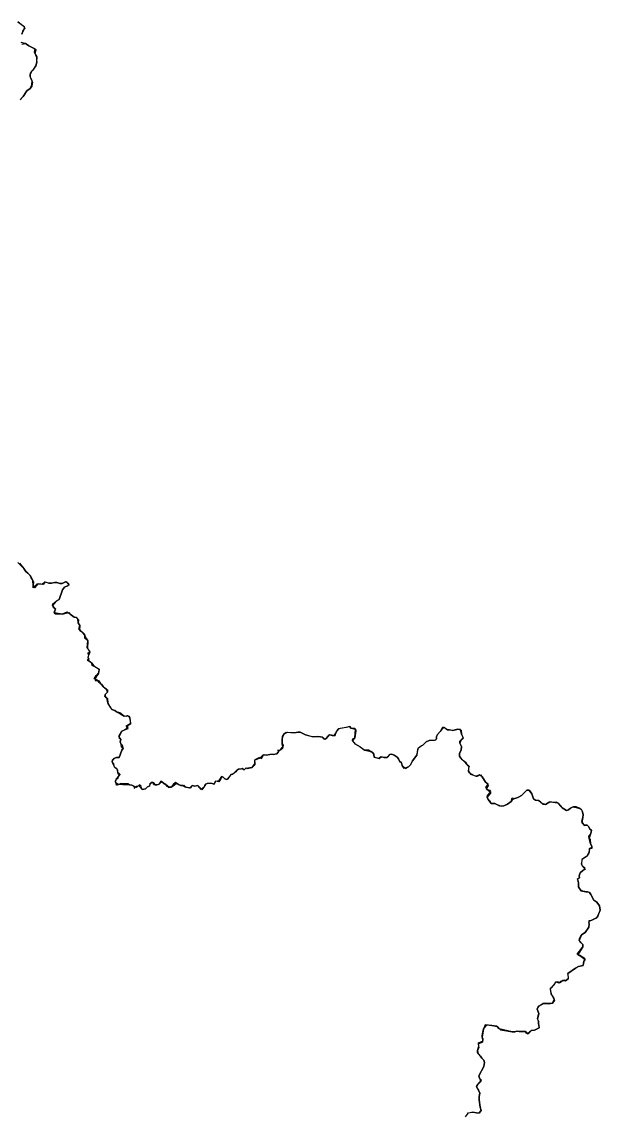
# Model space of a CAD drawing. Extents: x -74 to -34.8, y -33.8 to 5.3.
# Drawn here: x -47.112 to -46.5, y -21.769 to -20.615 of the extents above; entities that cross this region are included whole.
import ezdxf

# ---------------------------------------------------------------- set-up
doc = ezdxf.new("R2010")
doc.units = 0
doc.header["$LTSCALE"] = 2
doc.layers.add('UFEBRASIL', color=7, linetype='Continuous')

msp = doc.modelspace()

# ---------------------------------------------------------------- linework, layer by layer
at = {"layer": 'UFEBRASIL'}
for points in [[(-47.1117, -20.6282), (-47.1093, -20.6232), (-47.1087, -20.6208), (-47.1107, -20.6196), (-47.1159, -20.6153)], [(-47.1159, -20.6153), (-47.1096, -20.62), (-47.1085, -20.6219), (-47.1105, -20.6245), (-47.1117, -20.6282)], [(-47.1118, -20.639), (-47.1078, -20.6382), (-47.1066, -20.6389), (-47.1041, -20.6406), (-47.1015, -20.6422), (-47.0969, -20.6445), (-47.0969, -20.6453), (-47.0979, -20.6486), (-47.0959, -20.6522), (-47.0959, -20.6541), (-47.0961, -20.6558), (-47.0958, -20.6578), (-47.0968, -20.6618), (-47.1003, -20.6666), (-47.101, -20.6673), (-47.1028, -20.6709), (-47.1028, -20.6733), (-47.1024, -20.6747), (-47.1003, -20.6791), (-47.1012, -20.6832), (-47.103, -20.6856), (-47.1065, -20.6884), (-47.1103, -20.6941), (-47.1133, -20.6977)], [(-47.1128, -20.6966), (-47.1103, -20.6941), (-47.1065, -20.6884), (-47.103, -20.6856), (-47.101, -20.682), (-47.1009, -20.6774), (-47.1028, -20.6733), (-47.1028, -20.6709), (-47.1025, -20.6695), (-47.1003, -20.6666), (-47.0992, -20.6658), (-47.0968, -20.6618), (-47.0958, -20.6578), (-47.0959, -20.6541), (-47.0959, -20.6522), (-47.0969, -20.6505), (-47.0982, -20.6472), (-47.0975, -20.6439), (-47.0985, -20.6436), (-47.1015, -20.6422), (-47.1041, -20.6406), (-47.1078, -20.6382), (-47.1086, -20.6381), (-47.1124, -20.6373)], [(-46.6423, -21.7728), (-46.6394, -21.7685), (-46.6374, -21.7683), (-46.6347, -21.7681), (-46.6307, -21.7686), (-46.6279, -21.7688), (-46.626, -21.7662), (-46.6271, -21.7626), (-46.6281, -21.755), (-46.6281, -21.7513), (-46.6274, -21.7479), (-46.629, -21.7442), (-46.6308, -21.7409), (-46.6297, -21.7391), (-46.6256, -21.7341), (-46.6275, -21.732), (-46.6285, -21.7296), (-46.6232, -21.7195), (-46.6225, -21.7155), (-46.623, -21.7129), (-46.6253, -21.711), (-46.6265, -21.7086), (-46.6299, -21.7047), (-46.6299, -21.7027), (-46.6282, -21.6982), (-46.6287, -21.6948), (-46.6239, -21.6927), (-46.6248, -21.6886), (-46.6248, -21.6868), (-46.6236, -21.6798), (-46.6197, -21.6756), (-46.6145, -21.6765), (-46.6087, -21.6775), (-46.6054, -21.6809), (-46.593, -21.6832), (-46.5902, -21.6832), (-46.5881, -21.6824), (-46.5858, -21.6827), (-46.5831, -21.6825), (-46.5791, -21.6826), (-46.5769, -21.6851), (-46.5753, -21.6841), (-46.5727, -21.6817), (-46.5695, -21.6812), (-46.5646, -21.6787), (-46.5645, -21.6778), (-46.5654, -21.6742), (-46.5654, -21.6718), (-46.5664, -21.669), (-46.5651, -21.6637), (-46.5667, -21.6592), (-46.5647, -21.6555), (-46.5603, -21.653), (-46.5565, -21.653), (-46.5547, -21.6534), (-46.5504, -21.6526), (-46.5482, -21.6482), (-46.552, -21.6429), (-46.5526, -21.637), (-46.5516, -21.6364), (-46.549, -21.6336), (-46.5465, -21.63), (-46.5437, -21.6311), (-46.5415, -21.6295), (-46.5397, -21.6287), (-46.5366, -21.629), (-46.5338, -21.627), (-46.5334, -21.6252), (-46.5343, -21.6213), (-46.526, -21.6157), (-46.5229, -21.6141), (-46.5182, -21.6128), (-46.5173, -21.6083), (-46.516, -21.606), (-46.5216, -21.6024), (-46.5244, -21.601), (-46.5184, -21.5931), (-46.5183, -21.5906), (-46.5222, -21.5863), (-46.522, -21.5845), (-46.5199, -21.5806), (-46.5161, -21.5781), (-46.5122, -21.5722), (-46.5116, -21.569), (-46.5118, -21.5654), (-46.5088, -21.5649), (-46.5027, -21.5616), (-46.5, -21.5545), (-46.5008, -21.5498), (-46.5036, -21.5461), (-46.5067, -21.5438), (-46.5101, -21.5377), (-46.5113, -21.5357), (-46.5153, -21.5353), (-46.5206, -21.5344), (-46.5218, -21.5316), (-46.523, -21.5299), (-46.523, -21.5255), (-46.524, -21.5213), (-46.5219, -21.5203), (-46.5224, -21.518), (-46.5212, -21.515), (-46.5183, -21.5126), (-46.516, -21.5103), (-46.5186, -21.5078), (-46.5197, -21.5057), (-46.5187, -21.5002), (-46.5138, -21.4968), (-46.5116, -21.4931), (-46.5114, -21.4915), (-46.5113, -21.4892), (-46.5089, -21.4877), (-46.5089, -21.4868), (-46.5102, -21.4842), (-46.5117, -21.4784), (-46.5121, -21.4765), (-46.5103, -21.4742), (-46.5096, -21.4721), (-46.5093, -21.4699), (-46.5111, -21.4686), (-46.5121, -21.4662), (-46.5137, -21.4647), (-46.5171, -21.4647), (-46.5195, -21.4602), (-46.5185, -21.4565), (-46.518, -21.4535), (-46.5191, -21.449), (-46.5211, -21.447), (-46.5253, -21.4452), (-46.5285, -21.445), (-46.5314, -21.4466), (-46.5337, -21.4485), (-46.5358, -21.4491), (-46.5386, -21.4474), (-46.5402, -21.4462), (-46.5459, -21.4403), (-46.5488, -21.4406), (-46.5532, -21.44), (-46.5547, -21.4406), (-46.5579, -21.4427), (-46.5614, -21.4418), (-46.5632, -21.4398), (-46.5653, -21.4384), (-46.5684, -21.4382), (-46.5704, -21.4368), (-46.5725, -21.4314), (-46.5752, -21.4276), (-46.5776, -21.4276), (-46.5791, -21.4288), (-46.5833, -21.4332), (-46.5872, -21.4353), (-46.5903, -21.4365), (-46.5931, -21.4377), (-46.5943, -21.4397), (-46.5979, -21.4422), (-46.6019, -21.444), (-46.6064, -21.4446), (-46.6114, -21.4415), (-46.6153, -21.4415), (-46.6186, -21.4373), (-46.6197, -21.434), (-46.6156, -21.4288), (-46.6163, -21.4278), (-46.6189, -21.4271), (-46.6208, -21.4246), (-46.6185, -21.4212), (-46.6208, -21.4194), (-46.6247, -21.4135), (-46.6277, -21.4113), (-46.6311, -21.4129), (-46.633, -21.4124), (-46.6386, -21.4093), (-46.6394, -21.4075), (-46.6386, -21.4025), (-46.6388, -21.402), (-46.6406, -21.4009), (-46.6441, -21.3968), (-46.6475, -21.3936), (-46.6487, -21.3917), (-46.6487, -21.3883), (-46.6469, -21.3852), (-46.6468, -21.3814), (-46.6483, -21.378), (-46.6483, -21.3758), (-46.647, -21.3743), (-46.6449, -21.3724), (-46.6452, -21.3709), (-46.6467, -21.3682), (-46.6479, -21.3635), (-46.6511, -21.363), (-46.6558, -21.3644), (-46.6596, -21.3638), (-46.6614, -21.3637), (-46.6655, -21.3612), (-46.6667, -21.3613), (-46.6692, -21.3654), (-46.6722, -21.3688), (-46.673, -21.3708), (-46.6739, -21.3745), (-46.6755, -21.3751), (-46.6809, -21.3751), (-46.684, -21.3764), (-46.6875, -21.3798), (-46.6894, -21.3807), (-46.6932, -21.3843), (-46.6939, -21.3906), (-46.6986, -21.3966), (-46.7006, -21.4008), (-46.7028, -21.4027), (-46.7075, -21.4046), (-46.7093, -21.4014), (-46.7102, -21.3987), (-46.7122, -21.3969), (-46.7133, -21.3945), (-46.7147, -21.3927), (-46.718, -21.3907), (-46.7204, -21.3896), (-46.7225, -21.3898), (-46.7241, -21.3916), (-46.7258, -21.3929), (-46.7284, -21.3929), (-46.7315, -21.3922), (-46.7344, -21.3942), (-46.739, -21.3926), (-46.7393, -21.3896), (-46.7408, -21.3877), (-46.745, -21.3854), (-46.7505, -21.3849), (-46.7539, -21.3816), (-46.7587, -21.3788), (-46.7621, -21.375), (-46.7616, -21.3733), (-46.7596, -21.3722), (-46.7588, -21.3629), (-46.7598, -21.3625), (-46.7636, -21.3619), (-46.7647, -21.3601), (-46.7688, -21.3613), (-46.7764, -21.3628), (-46.7777, -21.3639), (-46.7791, -21.3663), (-46.7822, -21.3705), (-46.7862, -21.3689), (-46.7877, -21.37), (-46.7908, -21.3735), (-46.7918, -21.3737), (-46.7936, -21.3716), (-46.7959, -21.371), (-46.7989, -21.3708), (-46.8048, -21.3711), (-46.8117, -21.3691), (-46.8173, -21.3664), (-46.8196, -21.3662), (-46.8238, -21.3668), (-46.8321, -21.3665), (-46.8341, -21.368), (-46.8361, -21.3707), (-46.8365, -21.3745), (-46.8362, -21.3785), (-46.8353, -21.3801), (-46.8359, -21.3835), (-46.8387, -21.3855), (-46.841, -21.3852), (-46.8407, -21.3873), (-46.8421, -21.3891), (-46.846, -21.39), (-46.8493, -21.3899), (-46.8511, -21.3902), (-46.8532, -21.3906), (-46.8568, -21.3906), (-46.8595, -21.3932), (-46.8609, -21.3933), (-46.8653, -21.3956), (-46.8657, -21.3969), (-46.8652, -21.4008), (-46.8681, -21.4037), (-46.8751, -21.4045), (-46.8767, -21.4059), (-46.8785, -21.4047), (-46.8801, -21.4052), (-46.8838, -21.4062), (-46.8854, -21.4083), (-46.8884, -21.4106), (-46.8908, -21.4109), (-46.8911, -21.4122), (-46.8925, -21.4136), (-46.895, -21.4163), (-46.8969, -21.4154), (-46.8987, -21.4138), (-46.9003, -21.4132), (-46.9009, -21.415), (-46.9035, -21.4186), (-46.9069, -21.4182), (-46.9083, -21.4212), (-46.9103, -21.4205), (-46.9123, -21.4201), (-46.9155, -21.4204), (-46.9181, -21.4219), (-46.9189, -21.4242), (-46.9221, -21.4268), (-46.9255, -21.4226), (-46.9286, -21.4233), (-46.9316, -21.4226), (-46.9342, -21.4253), (-46.9381, -21.4245), (-46.9391, -21.4243), (-46.9419, -21.4225), (-46.9436, -21.4227), (-46.946, -21.4217), (-46.9482, -21.4203), (-46.9491, -21.4196), (-46.9517, -21.4216), (-46.9536, -21.4242), (-46.958, -21.4235), (-46.9594, -21.4214), (-46.9628, -21.4195), (-46.9647, -21.4181), (-46.9665, -21.4212), (-46.9679, -21.4219), (-46.972, -21.4218), (-46.9729, -21.4193), (-46.9748, -21.4194), (-46.9762, -21.4211), (-46.9766, -21.4233), (-46.9789, -21.4241), (-46.9808, -21.426), (-46.9844, -21.4267), (-46.9872, -21.4237), (-46.9869, -21.4216), (-46.9904, -21.4249), (-46.9933, -21.4234), (-46.9954, -21.4222), (-46.9979, -21.4219), (-46.9997, -21.421), (-47.0062, -21.4207), (-47.007, -21.4205), (-47.011, -21.4223), (-47.0115, -21.4223), (-47.0126, -21.418), (-47.0117, -21.4153), (-47.0101, -21.4153), (-47.0084, -21.4104), (-47.0102, -21.4091), (-47.0105, -21.406), (-47.0112, -21.4046), (-47.0138, -21.4034), (-47.0142, -21.3997), (-47.0162, -21.398), (-47.0157, -21.3954), (-47.0142, -21.3939), (-47.0115, -21.3931), (-47.0087, -21.3929), (-47.0058, -21.3852), (-47.0048, -21.3827), (-47.0061, -21.382), (-47.0067, -21.3792), (-47.0076, -21.3763), (-47.0071, -21.374), (-47.0085, -21.373), (-47.0083, -21.37), (-47.0056, -21.3648), (-47.003, -21.3637), (-46.9993, -21.3609), (-47.0013, -21.3595), (-46.998, -21.3579), (-46.9963, -21.3564), (-46.9973, -21.3512), (-47, -21.3485), (-47.001, -21.3495), (-47.0036, -21.3494), (-47.0081, -21.3457), (-47.0114, -21.3449), (-47.0133, -21.3432), (-47.0165, -21.3424), (-47.0184, -21.3392), (-47.0199, -21.3371), (-47.0208, -21.3353), (-47.0216, -21.33), (-47.0238, -21.3285), (-47.0235, -21.3264), (-47.021, -21.3241), (-47.022, -21.3206), (-47.025, -21.319), (-47.0289, -21.3147), (-47.0299, -21.3138), (-47.0316, -21.3114), (-47.0352, -21.31), (-47.0329, -21.3062), (-47.0301, -21.303), (-47.0298, -21.2996), (-47.0374, -21.2956), (-47.0375, -21.2933), (-47.0406, -21.2914), (-47.0407, -21.2892), (-47.0414, -21.2875), (-47.0408, -21.285), (-47.0417, -21.2828), (-47.0395, -21.2809), (-47.0421, -21.2779), (-47.0425, -21.2769), (-47.0419, -21.2697), (-47.0452, -21.2669), (-47.0451, -21.263), (-47.0496, -21.2588), (-47.0513, -21.2574), (-47.0503, -21.2535), (-47.0521, -21.2505), (-47.0523, -21.2465), (-47.0542, -21.2451), (-47.0562, -21.2448), (-47.0605, -21.2415), (-47.0639, -21.2393), (-47.0691, -21.2416), (-47.0773, -21.2402), (-47.0772, -21.2388), (-47.0762, -21.2357), (-47.0792, -21.2324), (-47.0789, -21.2306), (-47.0753, -21.2277), (-47.0723, -21.2258), (-47.0687, -21.2157), (-47.0665, -21.213), (-47.0633, -21.2116), (-47.0617, -21.2102), (-47.0622, -21.2092), (-47.0654, -21.2074), (-47.0689, -21.209), (-47.0715, -21.2089), (-47.0745, -21.2079), (-47.077, -21.2079), (-47.0804, -21.2086), (-47.0831, -21.2086), (-47.0872, -21.2076), (-47.0901, -21.21), (-47.0957, -21.2097), (-47.0996, -21.2136), (-47.0996, -21.211), (-47.0999, -21.206), (-47.1011, -21.2049), (-47.1028, -21.2006), (-47.1052, -21.1982), (-47.1076, -21.1964), (-47.1097, -21.1931), (-47.116, -21.1867)], [(-47.1143, -21.1877), (-47.1097, -21.1931), (-47.1076, -21.1964), (-47.1052, -21.1982), (-47.1028, -21.2006), (-47.0999, -21.206), (-47.0992, -21.2074), (-47.0996, -21.211), (-47.0978, -21.2135), (-47.094, -21.2092), (-47.0884, -21.2096), (-47.0866, -21.2074), (-47.0831, -21.2086), (-47.0804, -21.2086), (-47.077, -21.2079), (-47.0745, -21.2079), (-47.0715, -21.2089), (-47.0689, -21.209), (-47.0647, -21.2071), (-47.0618, -21.2109), (-47.0633, -21.2116), (-47.0665, -21.213), (-47.0687, -21.2157), (-47.0691, -21.2167), (-47.0723, -21.2258), (-47.0753, -21.2277), (-47.0792, -21.2324), (-47.0786, -21.2341), (-47.0762, -21.2357), (-47.0773, -21.2402), (-47.0761, -21.2412), (-47.0691, -21.2416), (-47.0621, -21.2398), (-47.0605, -21.2415), (-47.0562, -21.2448), (-47.0542, -21.2451), (-47.0519, -21.2479), (-47.0521, -21.2505), (-47.0503, -21.2535), (-47.0506, -21.2583), (-47.0482, -21.26), (-47.0448, -21.2648), (-47.0434, -21.2677), (-47.0419, -21.2697), (-47.0421, -21.2779), (-47.0413, -21.2793), (-47.0398, -21.2818), (-47.0408, -21.2845), (-47.042, -21.2865), (-47.0407, -21.2892), (-47.0424, -21.29), (-47.0394, -21.2916), (-47.0375, -21.2933), (-47.0356, -21.296), (-47.0298, -21.2996), (-47.0307, -21.3041), (-47.0335, -21.308), (-47.0342, -21.3115), (-47.0305, -21.3117), (-47.0286, -21.3147), (-47.0273, -21.3155), (-47.0255, -21.3181), (-47.0239, -21.3196), (-47.021, -21.3216), (-47.021, -21.3241), (-47.0235, -21.3264), (-47.0235, -21.3288), (-47.021, -21.3308), (-47.0208, -21.3353), (-47.0194, -21.3376), (-47.0181, -21.3403), (-47.0165, -21.3424), (-47.0133, -21.3432), (-47.0114, -21.3449), (-47.007, -21.3473), (-47.0036, -21.3494), (-47, -21.3485), (-46.9982, -21.3494), (-46.9973, -21.3512), (-46.9968, -21.3577), (-46.9992, -21.3591), (-47.0012, -21.3602), (-46.9996, -21.3627), (-47.004, -21.3645), (-47.0067, -21.3658), (-47.0095, -21.3707), (-47.0071, -21.374), (-47.0076, -21.3763), (-47.0067, -21.3792), (-47.0056, -21.3796), (-47.0048, -21.3827), (-47.0046, -21.3836), (-47.0058, -21.3852), (-47.0087, -21.3929), (-47.0115, -21.3931), (-47.0142, -21.3939), (-47.0162, -21.3965), (-47.0159, -21.3987), (-47.0146, -21.4012), (-47.0138, -21.4034), (-47.0105, -21.406), (-47.0104, -21.4078), (-47.0103, -21.4104), (-47.0077, -21.4107), (-47.0117, -21.4153), (-47.0126, -21.418), (-47.013, -21.4191), (-47.0102, -21.4208), (-47.0094, -21.4214), (-47.006, -21.4213), (-47.005, -21.4215), (-46.9979, -21.4219), (-46.9954, -21.4222), (-46.9933, -21.4234), (-46.9927, -21.4253), (-46.9903, -21.4232), (-46.9861, -21.4222), (-46.9858, -21.4244), (-46.9844, -21.4267), (-46.9808, -21.426), (-46.9789, -21.4241), (-46.9762, -21.4228), (-46.9758, -21.4201), (-46.9729, -21.4193), (-46.9704, -21.4223), (-46.9665, -21.4212), (-46.9656, -21.4203), (-46.9637, -21.4184), (-46.962, -21.4206), (-46.9581, -21.4224), (-46.9567, -21.4247), (-46.9536, -21.4242), (-46.9502, -21.422), (-46.9482, -21.4203), (-46.946, -21.4217), (-46.9436, -21.4227), (-46.9419, -21.4225), (-46.9403, -21.4221), (-46.9381, -21.4245), (-46.9365, -21.4245), (-46.9329, -21.425), (-46.9316, -21.4226), (-46.9286, -21.4233), (-46.9255, -21.4226), (-46.9208, -21.4271), (-46.9189, -21.4242), (-46.9169, -21.4209), (-46.9145, -21.4203), (-46.9123, -21.4201), (-46.9103, -21.4205), (-46.9083, -21.4212), (-46.9069, -21.4182), (-46.903, -21.4173), (-46.9003, -21.4132), (-46.8987, -21.4138), (-46.8969, -21.4154), (-46.895, -21.4163), (-46.8933, -21.4156), (-46.8911, -21.4122), (-46.8908, -21.4109), (-46.8884, -21.4106), (-46.8876, -21.4094), (-46.8848, -21.4067), (-46.8827, -21.4049), (-46.8785, -21.4047), (-46.8767, -21.4059), (-46.8743, -21.4038), (-46.8732, -21.4047), (-46.8681, -21.4037), (-46.865, -21.3991), (-46.8653, -21.3956), (-46.8637, -21.395), (-46.8595, -21.3932), (-46.8583, -21.394), (-46.8558, -21.3897), (-46.8532, -21.3906), (-46.8493, -21.3899), (-46.848, -21.3895), (-46.846, -21.39), (-46.8421, -21.3891), (-46.8407, -21.3873), (-46.8393, -21.3857), (-46.8376, -21.3841), (-46.8358, -21.3817), (-46.8362, -21.3785), (-46.8362, -21.3769), (-46.8365, -21.3745), (-46.8361, -21.3707), (-46.8341, -21.368), (-46.8308, -21.3661), (-46.8238, -21.3668), (-46.8196, -21.3662), (-46.8173, -21.3664), (-46.8117, -21.3691), (-46.8033, -21.3712), (-46.7989, -21.3708), (-46.7959, -21.371), (-46.7936, -21.3716), (-46.7908, -21.3735), (-46.7895, -21.373), (-46.7862, -21.3689), (-46.7843, -21.3692), (-46.7804, -21.3698), (-46.7791, -21.3663), (-46.7764, -21.3628), (-46.7748, -21.3621), (-46.7674, -21.3606), (-46.7647, -21.3601), (-46.7636, -21.3619), (-46.7588, -21.3629), (-46.7583, -21.3647), (-46.7596, -21.3722), (-46.7621, -21.375), (-46.7613, -21.3763), (-46.7587, -21.3788), (-46.7539, -21.3816), (-46.7488, -21.3854), (-46.744, -21.3864), (-46.7408, -21.3877), (-46.7393, -21.3896), (-46.739, -21.3926), (-46.7336, -21.3941), (-46.7315, -21.3922), (-46.7284, -21.3929), (-46.7258, -21.3929), (-46.724, -21.3916), (-46.7225, -21.3898), (-46.7204, -21.3896), (-46.718, -21.3907), (-46.7147, -21.3927), (-46.7133, -21.3945), (-46.7122, -21.3969), (-46.7102, -21.3987), (-46.7093, -21.4014), (-46.706, -21.4048), (-46.7028, -21.4027), (-46.7006, -21.4008), (-46.6986, -21.3966), (-46.6939, -21.3906), (-46.6922, -21.3827), (-46.6894, -21.3807), (-46.6875, -21.3798), (-46.684, -21.3764), (-46.6809, -21.3751), (-46.6739, -21.3745), (-46.6729, -21.373), (-46.673, -21.3708), (-46.6722, -21.3688), (-46.6692, -21.3654), (-46.6655, -21.3612), (-46.6647, -21.3614), (-46.6614, -21.3637), (-46.6584, -21.3638), (-46.6558, -21.3644), (-46.6504, -21.3629), (-46.6472, -21.3642), (-46.6467, -21.3682), (-46.6449, -21.3724), (-46.6452, -21.373), (-46.647, -21.3743), (-46.6484, -21.3777), (-46.6468, -21.3814), (-46.6469, -21.3852), (-46.6489, -21.3889), (-46.6487, -21.3917), (-46.6468, -21.3947), (-46.6424, -21.3977), (-46.6406, -21.4009), (-46.6386, -21.4025), (-46.6393, -21.4044), (-46.6394, -21.4075), (-46.6373, -21.4107), (-46.6311, -21.4129), (-46.63, -21.4128), (-46.6266, -21.4115), (-46.6247, -21.4135), (-46.6208, -21.4194), (-46.6181, -21.4223), (-46.6207, -21.426), (-46.6189, -21.4271), (-46.616, -21.4295), (-46.6161, -21.4307), (-46.62, -21.4354), (-46.6172, -21.4383), (-46.6153, -21.4415), (-46.6114, -21.4415), (-46.6046, -21.4446), (-46.6019, -21.444), (-46.5979, -21.4422), (-46.5943, -21.4397), (-46.5931, -21.4358), (-46.5903, -21.4365), (-46.5872, -21.4353), (-46.5833, -21.4332), (-46.5776, -21.4276), (-46.5752, -21.4276), (-46.5746, -21.4281), (-46.5725, -21.4314), (-46.5704, -21.4368), (-46.5684, -21.4382), (-46.5653, -21.4384), (-46.5632, -21.4398), (-46.5602, -21.4423), (-46.5579, -21.4427), (-46.5532, -21.44), (-46.5526, -21.44), (-46.5477, -21.4405), (-46.5449, -21.4408), (-46.5402, -21.4462), (-46.5386, -21.4474), (-46.5358, -21.4491), (-46.5337, -21.4485), (-46.5314, -21.4466), (-46.5285, -21.445), (-46.524, -21.4461), (-46.5202, -21.4476), (-46.5186, -21.4503), (-46.518, -21.4535), (-46.5185, -21.4565), (-46.5196, -21.462), (-46.5166, -21.4649), (-46.5137, -21.4647), (-46.5121, -21.4662), (-46.5111, -21.4686), (-46.5093, -21.4699), (-46.5096, -21.4721), (-46.5103, -21.4742), (-46.5117, -21.4784), (-46.5107, -21.4794), (-46.5102, -21.4842), (-46.5089, -21.4868), (-46.5089, -21.4891), (-46.5114, -21.4892), (-46.5116, -21.4931), (-46.5125, -21.4949), (-46.5146, -21.4978), (-46.5193, -21.5009), (-46.5197, -21.5057), (-46.5186, -21.5078), (-46.5161, -21.5113), (-46.5183, -21.5126), (-46.5212, -21.515), (-46.5224, -21.518), (-46.5219, -21.5203), (-46.5242, -21.5218), (-46.523, -21.5255), (-46.523, -21.5299), (-46.5212, -21.5325), (-46.5189, -21.534), (-46.5138, -21.5348), (-46.5111, -21.5359), (-46.5067, -21.5438), (-46.5036, -21.5461), (-46.5008, -21.5498), (-46.5, -21.5545), (-46.504, -21.5628), (-46.5088, -21.5649), (-46.5124, -21.5666), (-46.5116, -21.569), (-46.5122, -21.5722), (-46.5161, -21.5781), (-46.5199, -21.5806), (-46.5222, -21.5863), (-46.5214, -21.588), (-46.5183, -21.5906), (-46.5184, -21.5931), (-46.5238, -21.6017), (-46.52, -21.6033), (-46.5159, -21.6065), (-46.5173, -21.6083), (-46.5182, -21.6128), (-46.5229, -21.6141), (-46.526, -21.6157), (-46.5343, -21.6213), (-46.5338, -21.627), (-46.5366, -21.629), (-46.5376, -21.6285), (-46.5397, -21.6287), (-46.5422, -21.6311), (-46.5449, -21.6303), (-46.5474, -21.6304), (-46.549, -21.6336), (-46.5526, -21.637), (-46.553, -21.6381), (-46.552, -21.6429), (-46.5483, -21.6499), (-46.5504, -21.6526), (-46.5565, -21.653), (-46.5581, -21.6527), (-46.5603, -21.653), (-46.5659, -21.6569), (-46.5667, -21.6592), (-46.5651, -21.6637), (-46.5664, -21.6696), (-46.5654, -21.6718), (-46.5654, -21.6742), (-46.5646, -21.6787), (-46.5695, -21.6812), (-46.5727, -21.6817), (-46.5769, -21.6851), (-46.5784, -21.6845), (-46.5791, -21.6826), (-46.5831, -21.6825), (-46.5858, -21.6827), (-46.5881, -21.6824), (-46.5902, -21.6832), (-46.593, -21.6832), (-46.607, -21.6798), (-46.6094, -21.6772), (-46.6145, -21.6765), (-46.6216, -21.6755), (-46.6236, -21.6798), (-46.6248, -21.6886), (-46.624, -21.6902), (-46.6246, -21.6941), (-46.6292, -21.6961), (-46.6285, -21.6998), (-46.6299, -21.7027), (-46.6291, -21.7064), (-46.6265, -21.7086), (-46.6253, -21.711), (-46.623, -21.7129), (-46.6225, -21.7155), (-46.6232, -21.7195), (-46.6285, -21.7296), (-46.6275, -21.732), (-46.6261, -21.7355), (-46.6297, -21.7391), (-46.6308, -21.7415), (-46.6287, -21.7448), (-46.6274, -21.7479), (-46.6281, -21.7513), (-46.6281, -21.755), (-46.6271, -21.7626), (-46.626, -21.7662), (-46.6281, -21.7689), (-46.6307, -21.7686), (-46.6347, -21.7681), (-46.6406, -21.7695)]]:
    msp.add_lwpolyline(points, dxfattribs=at)

doc.saveas('drawing.dxf')
